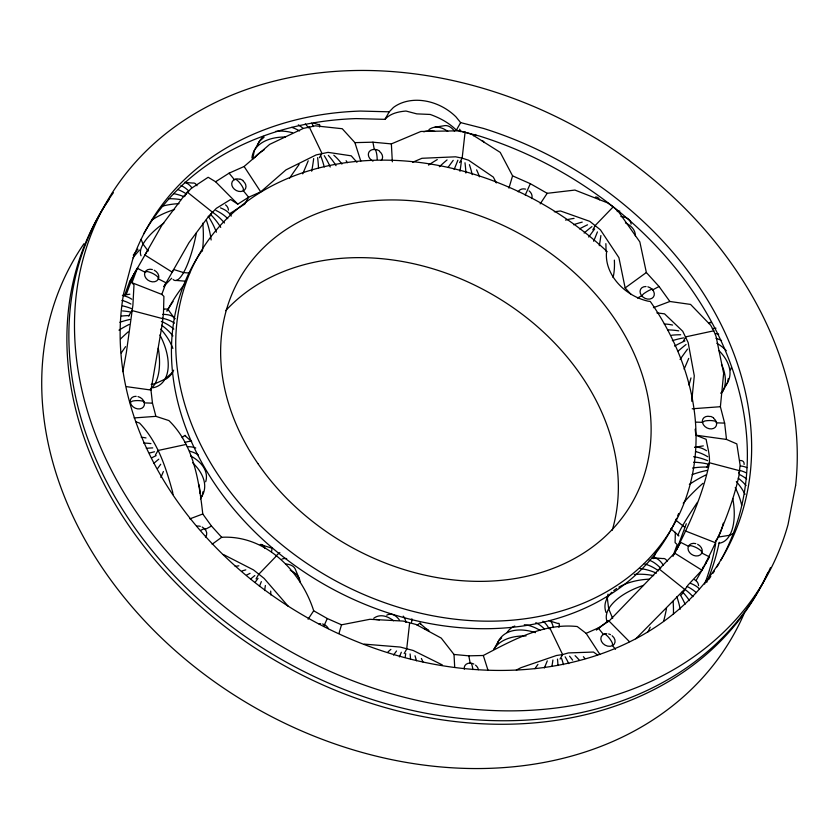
<?xml version="1.0" encoding="UTF-8"?>
<svg xmlns="http://www.w3.org/2000/svg" width="839" height="839" viewBox="0 0 839 839"><rect width="100%" height="100%" fill="white"/><g stroke="black" fill="none" stroke-linecap="round" stroke-linejoin="round"><path stroke-width="1.26" d="M675.353 532.293L675.091 542.613L677.209 544.595L672.92 556.194C687.739 528.266 701.047 499.111 708.294 468.152C711.357 458.545 707.697 448.823 706.144 439.321L695.846 435.179L695.164 429.211M161.791 294.405L166.08 282.806L158.382 278.926L157.784 276.849A14.798 9.114 25 0 0 147.171 271.49L145 272.182L137.313 268.302L131.975 282.722L161.791 294.405L163.909 296.387L163.479 313.157L162.231 324.221L150.978 390.041L152.478 403.16L155.897 416.343L168.912 420.58C193.809 444.806 199.042 481.02 202.776 513.992L211.48 526.043L221.685 537.285C265.669 534.873 301.138 571.349 313.692 610.771L327.273 618.521L341.525 624.814L369.863 619.297L403.16 621.07L416.165 624.499L441.251 638.112L454.004 654.462L454.707 667.246M703.03 567.091L701.687 570.698C717.324 540.704 731.461 509.441 738.855 476.216L740.103 465.152L736.831 443.915L726.501 439.437L724.634 423.118L720.386 406.716L723.658 373.324L716.097 336.544L713.779 330.818L710.675 325.249L690.57 304.421L669.868 301.484L653.434 307.682M691.714 401.241L694.293 375.82L688.158 342.564L682.736 331.269L664.54 313.849L656.853 312.874M409.621 623.146L406.684 649.134L404.167 653.581M356.963 162.315L351.216 155.823L328.028 152.362L316.135 154.921L285.973 169.877L260.709 191.869L248.627 197.238L237.783 204.139L230.641 199.483L216.336 208.334L208.754 216.2L189.006 242.639L172.184 272.13L144.906 255.025L161.896 225.251L183.751 196.221L191.334 188.356L208.177 177.27L215.602 181.748L229.089 173.17L244.118 166.489L269.686 144.35L303.393 128.388L315.286 125.829L342.239 128.724L354.907 142.63L372.936 142.19L391.362 143.899L420.874 131.471L458.545 130.821L465.089 132.174L462.153 158.162L459.636 162.598M252.696 159.462L254.311 150.496L259.241 141.571L264.054 137.208M202.944 491.769L202.251 495.608L200.406 498.953M607.992 594.117L607.3 597.955L608.684 608.841L612.69 618.427M728.273 378.641L727.581 382.49L722.641 391.404L720.711 393.155M122.882 371.698L126.364 352.485L132.908 305.102L133.988 285.008L131.975 282.722M338.977 633.403L341.525 624.814M508.937 188.125L512.577 175.854L500.233 152.394L471.549 134.25L465.089 132.174M124.592 295.307L129.479 282.082L137.313 268.302M126.311 294.342L133.391 275.192L147.905 249.854M676.842 549.293L686.292 523.725M705.609 563.808L706.49 561.417M327.273 618.521L324.662 624.405A14.798 0.577 -63.2 0 1 323.833 626.314M512.577 175.854L530.311 183.678L527.71 189.551A14.798 0.577 -63.2 0 1 525.204 195.026M184.674 196.452L187.191 192.016L212.204 211.984L209.677 216.42M128.713 316.062L131.859 310.514L162.43 318.579M163.836 286.749L166.08 282.806M319.386 157.711L321.903 153.275L309.161 126.731M155.467 454.937L157.994 450.501L185.933 444.481M143.668 233.85A331.541 260.898 29.6 0 1 356.176 118.593L384.954 119.348L389.233 111.818L393.428 107.465A46.439 36.549 29.6 0 1 455.934 116.831L460.632 122.609L483.537 128.451A331.541 260.898 29.6 0 1 748.031 488.256A331.541 260.898 29.6 0 1 388.237 652.857A331.541 260.898 29.6 0 1 123.742 293.052L132.625 259.66A331.541 260.898 29.6 0 1 360.455 111.063L389.233 111.818M384.954 119.348C390.219 113.454 398.452 111.65 406.003 111.042L416.815 113.873L430.187 114.45C439.835 117.9 449.075 122.84 456.353 130.139L460.632 122.609M256.063 578.879L258.58 574.442L276.409 555.963M592.837 229.792L595.365 225.355L613.183 206.876L618.259 211.376L639.842 241.915L646.355 272.518L659.045 286.498L669.868 301.484M683.313 341.274L685.841 336.838L713.779 330.818M560.085 659.014L562.612 654.577L568.37 652.931L593.509 652.05L597.599 655.018M706.816 467.176L709.343 462.74L739.914 470.794L738.645 473.007M681.425 594.841L688.022 585.087L701.918 570.195L674.64 553.079L609.051 621.08L598.207 627.971L586.125 633.351L577.232 626.534C543.41 622.874 512.293 640.367 483.306 655.49L468.823 655.836L454.004 654.462M129.479 282.082L137.69 267.84M164.087 286.34L173.725 269.497M673.623 554.904L680.754 542.403L688.452 546.283L690.623 545.602A14.798 9.114 25 0 1 701.226 550.95L701.824 553.037L709.521 556.918L695.992 580.661M540.169 203.877L547.196 193.316L574.925 190.065L607.614 202.881L613.183 206.876M308.07 619.224L313.692 610.771M635.805 638.794L684.582 589.303L659.569 569.324M164.811 285.229L171.691 278.254M172.614 372.222L164.926 379.207L154.995 383.769L151.167 384.377M501.68 637.871L498.796 640.493L493.856 649.407A49.627 30.319 19.5 0 1 526.032 635.941M212.141 544.228L221.685 537.285M631.096 294.489L625.149 287.934L646.355 272.518M229.592 213.746L244.715 204.129L248.627 197.238L243.394 190.799L243.247 188.261A14.798 8.18 61.8 0 0 236.042 179.378L234.312 179.609L229.089 173.17M130.297 402.384L132.541 401.052A14.798 7.603 -10.6 0 1 143.71 401.441L144.371 402.877L152.478 403.16M211.48 526.043L205.146 529.43L204.789 528.654A14.798 4.059 -39.1 0 0 200.804 530.321M637.462 298.044L641.688 295.789L643.618 293.786A14.798 4.059 -39.1 0 1 652.354 289.119L652.7 289.895L659.045 286.498M516.321 670.057L520.967 667.676L556.488 655.49L562.612 654.577L549.87 628.044M734.125 533.226L729.71 535.261L718.226 537.096M412.631 162.273L421.944 158.288L455.608 156.809L462.153 158.162L468.613 160.239L493.332 177.102L496.331 182.933M189.876 518.859L202.776 513.992M434.875 127.224L444.817 125.63A49.627 18.857 88 0 1 454.518 131.199M122.4 295.391L129.856 294.195M703.334 445.887L694.629 447.281A49.627 24.457 73.4 0 1 706.49 450.711M554.296 211.774L560.515 210.988L589.796 221.36L600.43 229.855L618.909 257.636L625.149 287.934M464.313 669.186A7.499 5.894 29.6 0 1 470.176 663.114L471.214 663.03A14.798 5.055 -88 0 1 472.85 669.595M134.125 417.937L155.897 416.343M692.217 408.782L720.386 406.716M695.51 422.101L702.453 422.342L704.697 421.01A14.798 7.603 -10.6 0 1 715.866 421.398L716.537 422.835L724.634 423.118M364.252 644.121L400.224 647.058L413.228 650.487L442.331 664.928M189.677 273.084L183.542 272.581L173.778 269.539M176.096 280.425L185.534 281.201M695.846 435.179L726.501 439.437M126.72 386.674L150.978 390.041M456.353 130.139L479.258 135.981A331.541 260.898 29.6 0 1 720.785 560.337M313.933 123.197L318.631 124.654A49.627 4.258 -66.7 0 1 319.628 126.993M548.79 620.64L558.176 623.566A49.627 4.258 -66.7 0 1 558.921 627.383M135.97 421.828L139.547 423.076C157.868 442.132 165.744 467.092 172.624 491.979L172.97 494.517M376.805 149.604L379.543 150.989M240.185 179.022L242.932 180.416M710.822 416.406L713.57 417.791M685.044 530.814L714.849 542.497M223.352 554.485L253.514 569.933L264.149 578.428L288.27 606.345M684.718 527.228L675.699 520.075M530.311 183.678L547.196 193.316M670.739 528.685L678.164 535.156M419.846 623.272L428.949 631.19A49.627 11.473 -42.8 0 0 424.628 629.114M184.79 435.514L191.607 441.461A49.627 11.473 -42.8 0 0 184.937 442.499M215.602 181.748L237.783 204.139M609.051 621.08L629.449 641.678M598.207 627.971L603.43 634.42L605.16 634.19A14.798 8.18 61.8 0 1 612.365 643.062L612.512 645.611L615.501 649.292M148.188 251.071L143.06 244.107L141.067 239.325M174.827 318.778L169.195 311.133A49.627 11.473 -42.8 0 0 163.626 309.224M586.125 633.351L599.948 654.504M244.118 166.489L260.709 191.869M299.208 578.522L295.307 569.188A49.627 18.427 -29.7 0 0 285.7 563.965M354.907 142.63L360.78 161.109M483.306 655.49L488.004 670.267M372.936 142.19L374.288 149.468L375.327 149.384A14.798 5.055 -88 0 1 377.193 159.41M468.823 655.836L470.176 663.114M391.362 143.899L392.337 161.801M166.877 311.217A273.168 214.962 29.6 0 1 173.044 301.505M225.66 310.682A225.995 177.837 29.6 0 1 490.951 293.713A225.995 177.837 29.6 0 1 612.229 530.269M608.285 620.514A273.168 214.962 29.6 0 1 596.361 630.089M167.339 310.524A273.168 214.962 29.6 0 1 184.884 283.792M656.213 551.517A273.168 214.962 29.6 0 1 653.361 558.659M676.622 518.25A273.168 214.962 29.6 0 1 326.864 585.916A273.168 214.962 29.6 0 1 201.528 251.343M678.636 513.541A273.168 214.962 29.6 0 1 677.65 515.901M372.977 161.14A7.499 5.894 29.6 0 1 368.52 153.138A7.499 5.894 29.6 0 1 376.155 149.741M379.616 151.492A7.499 5.894 29.6 0 1 381.284 160.427M518.25 191.806A7.499 5.894 29.6 0 1 525.623 189.142M529.084 190.883A7.499 5.894 29.6 0 1 531.622 198.56M472.042 663.387A7.499 5.894 29.6 0 1 473.857 664.079M475.503 665.138A7.499 5.894 29.6 0 1 478.398 669.679M713.643 418.294A7.499 5.894 29.6 0 1 713.538 428.425A7.499 5.894 29.6 0 1 702.579 422.898A7.499 5.894 29.6 0 1 710.182 416.543M647.876 286.802A7.499 5.894 29.6 0 1 653.35 297.09A7.499 5.894 29.6 0 1 641.311 295.286A7.499 5.894 29.6 0 1 646.02 286.519M697.639 544.312A7.499 5.894 29.6 0 1 700.146 554.978A7.499 5.894 29.6 0 1 688.41 550.52A7.499 5.894 29.6 0 1 695.825 543.62M318.935 623.859A7.499 5.894 29.6 0 1 320.718 623.713M322.575 623.996A7.499 5.894 29.6 0 1 328.385 628.631M612.113 635.721A7.499 5.894 29.6 0 1 612.512 645.611A7.499 5.894 29.6 0 1 601.479 641.416A7.499 5.894 29.6 0 1 606.796 633.686M608.653 633.969A7.499 5.894 29.6 0 1 610.467 634.662M196.672 526.21A7.499 5.894 29.6 0 1 200.311 526.336M202.136 527.028A7.499 5.894 29.6 0 1 205.45 537.023M154.187 270.2A7.499 5.894 29.6 0 1 156.694 280.876A7.499 5.894 29.6 0 1 144.958 276.409A7.499 5.894 29.6 0 1 152.373 269.518M242.995 180.909A7.499 5.894 29.6 0 1 242.901 191.04A7.499 5.894 29.6 0 1 231.942 185.513A7.499 5.894 29.6 0 1 239.535 179.168M138.016 396.585A7.499 5.894 29.6 0 1 143.49 406.884A7.499 5.894 29.6 0 1 131.45 405.08A7.499 5.894 29.6 0 1 136.159 396.312M575.082 655.668A49.627 30.319 19.5 0 1 579.309 660.199M507.176 632.386A49.627 28.39 56.8 0 1 514.779 626.02M524.302 624.719A49.627 28.39 56.8 0 1 540.18 630.467M565.14 656.801A49.627 28.39 56.8 0 1 568.769 663.618M497.359 643.649A49.627 30.393 38.5 0 1 535.492 632.669M569.566 656.213A49.627 30.393 38.5 0 1 572.618 660.136M534.925 668.673A49.627 3.734 -54.9 0 1 537.925 664.404M547.29 660.88A49.627 4.258 -66.7 0 1 544.333 667.98M542.906 621.164A49.627 18.857 88 0 1 549.209 628.883M557.474 659.087A49.627 18.857 88 0 1 557.987 665.537M550.604 621.259A49.627 11.966 -78.9 0 1 553.362 627.562M552.911 659.989A49.627 11.966 -78.9 0 1 551.926 666.313M535.827 622.674A49.627 24.457 73.4 0 1 544.501 629.04M561.585 658.437A49.627 24.457 73.4 0 1 563.472 664.656M583.388 656.706A49.627 28.19 1.3 0 1 584.961 658.625M387.975 651.903A49.627 11.473 -42.8 0 1 390.88 649.396M393.543 655.081A49.627 3.734 -54.9 0 1 396.532 650.97M417.203 625.401A49.627 3.734 -54.9 0 1 420.601 623.901M411.855 618.794A49.627 4.258 -66.7 0 1 411.55 622.234M401.325 652.228A49.627 4.258 -66.7 0 1 399.427 656.916M386.706 615.207A49.627 18.857 88 0 1 399.312 619.832M410.093 653.948A49.627 18.857 88 0 1 410.533 659.108M403.223 616.109A49.627 11.966 -78.9 0 1 405.982 622.423M405.698 653.581A49.627 11.966 -78.9 0 1 405.164 657.377M373.743 618.28A49.627 24.457 73.4 0 1 393.575 620.755M415.011 655.773A49.627 24.457 73.4 0 1 416.427 660.765M375.704 619.497A49.627 28.39 56.8 0 1 379.417 619.927M421.388 658.479A49.627 28.39 56.8 0 1 422.929 661.94M235.151 566.43A49.627 28.19 1.3 0 1 238.874 565.811M242.072 570.95A49.627 24.132 -15.2 0 1 245.806 569.87M290.252 570.31A49.627 24.132 -15.2 0 1 300.173 582.193M250.903 578.784A49.627 11.473 -42.8 0 1 254.815 575.554M282.04 559.005A49.627 11.473 -42.8 0 1 286.686 558.617M246.593 575.103A49.627 18.427 -29.7 0 1 250.053 573.341M255.056 582.413A49.627 3.734 -54.9 0 1 258.034 578.354M275.664 556.393A49.627 3.734 -54.9 0 1 279.869 552.66M264.988 548.391A49.627 11.966 -78.9 0 0 260.258 544.532L270.819 547.825A49.627 4.258 -66.7 0 1 271.563 551.632M265.365 585.507A49.627 11.966 -78.9 0 1 264.568 590.572M261.349 581.616A49.627 4.258 -66.7 0 1 259.44 586.314M270.693 591.076A49.627 18.857 88 0 1 270.819 594.956M614.358 260.121A49.627 24.457 73.4 0 1 613.068 277.552M573.572 224.747A49.627 24.132 -15.2 0 1 582.235 222.115M625.422 222.891A49.627 24.132 -15.2 0 1 635.396 236.053M584.122 233.043A49.627 11.473 -42.8 0 1 591.925 226.593M617.21 211.585A49.627 11.473 -42.8 0 1 619.811 211.092M620.87 216.546A49.627 18.427 -29.7 0 1 631.096 224.17M579.497 228.911A49.627 18.427 -29.7 0 1 587.541 224.81M565.517 220.08A49.627 28.19 1.3 0 1 574.044 218.392M588.726 237.059A49.627 3.734 -54.9 0 1 594.662 228.974M605.863 243.656A49.627 18.857 88 0 1 605.989 251.438M595.428 197.113A49.627 11.966 -78.9 0 1 599.633 199.808M600.881 235.56A49.627 11.966 -78.9 0 1 599.287 245.691M597.431 231.9A49.627 4.258 -66.7 0 1 593.634 241.254M718.866 350.534A49.627 30.319 19.5 0 1 725.599 385.342M667.708 329.905A49.627 30.319 19.5 0 1 678.761 330.86M664.236 323.98A49.627 30.393 38.5 0 1 672.574 325.05M721.477 364.241A49.627 30.393 38.5 0 1 721.404 393.313M731.325 367.461A49.627 28.19 1.3 0 1 730.559 369.884M671.63 335.233A49.627 28.19 1.3 0 1 680.66 334.74M716.894 343.329A49.627 28.19 1.3 0 1 726.27 350.681M672.322 340.676A49.627 24.132 -15.2 0 1 683.649 337.865M716.034 338.358A49.627 24.132 -15.2 0 1 721.571 340.571M678.237 351.027A49.627 11.473 -42.8 0 1 686.04 344.504M712.29 328.731A49.627 11.473 -42.8 0 1 715.992 328.217M674.577 346.067A49.627 18.427 -29.7 0 1 684.928 340.917M715.95 333.702A49.627 18.427 -29.7 0 1 718.719 334.132M680.062 359.449A49.627 3.734 -54.9 0 1 687.54 349.087M708.546 323.518A49.627 3.734 -54.9 0 1 710.864 323.025M690.99 377.917A49.627 11.966 -78.9 0 1 688.945 384.996M688.714 358.4A49.627 4.258 -66.7 0 1 684.11 369.129M190.526 455.86A49.627 28.19 1.3 0 1 205.66 481.806M146.311 448.351A49.627 28.19 1.3 0 1 152.729 447.9M192.645 462.771A49.627 30.319 19.5 0 1 201.003 497.537M143.595 443.044A49.627 30.319 19.5 0 1 150.926 443.611M141.214 437.245A49.627 30.393 38.5 0 1 146.017 437.927M198.675 484.113A49.627 30.393 38.5 0 1 200.049 493.332M149.468 453.06A49.627 24.132 -15.2 0 1 154.523 451.77M189.551 451.151A49.627 24.132 -15.2 0 1 198.235 454.843M153.873 463.306A49.627 11.473 -42.8 0 1 158.76 459.195M151.513 457.958A49.627 18.427 -29.7 0 1 156.138 455.629M187.254 446.715A49.627 18.427 -29.7 0 1 195.77 448.005M157.732 468.361A49.627 3.734 -54.9 0 1 160.721 464.24M182.136 437.643A49.627 3.734 -54.9 0 1 185.534 436.144M163.385 471.518A49.627 4.258 -66.7 0 1 160.868 477.485M723.291 523.127A49.627 18.857 88 0 1 715.426 541.092M678.908 535.796A49.627 3.734 -54.9 0 1 697.419 502.351M732.772 498.481A49.627 24.457 73.4 0 1 719.086 543.211M695.479 451.581A49.627 28.39 56.8 0 1 707.759 456.752M735.226 487.627A49.627 28.39 56.8 0 1 741.697 505.277M693.612 462.226A49.627 30.319 19.5 0 1 708.473 464.166M738.215 478.125A49.627 30.319 19.5 0 1 746.112 485.561M693.612 456.699A49.627 30.393 38.5 0 1 707.613 460.653M736.327 481.544A49.627 30.393 38.5 0 1 745.074 494.297M692.574 468.036A49.627 28.19 1.3 0 1 707.948 467.071M739.474 474.486A49.627 28.19 1.3 0 1 746.679 479.017M739.589 460.548A49.627 11.473 -42.8 0 1 744.109 464.449M683.229 503.211A49.627 11.473 -42.8 0 1 702.935 483.337M689.343 484.449A49.627 18.427 -29.7 0 1 706.165 474.822M740.648 466.002A49.627 18.427 -29.7 0 1 746.815 467.669M692.133 474.633A49.627 24.132 -15.2 0 1 707.078 470.406M739.579 470.343A49.627 24.132 -15.2 0 1 746.27 472.881M767.895 572.45A379.438 298.59 29.6 0 1 281.359 664.016A379.438 298.59 29.6 0 1 109.143 199.42M743.794 614.347A379.438 298.59 29.6 0 1 257.636 709.112A379.438 298.59 29.6 0 1 83.984 243.698M132.961 257.825A331.541 260.898 29.6 0 1 139.494 250.032M715.709 543.41A331.541 260.898 29.6 0 1 704.613 584.101M770.422 567.741A379.438 298.59 29.6 0 1 281.914 659.685A379.438 298.59 29.6 0 1 113.38 192.697M133.265 255.171A331.541 260.898 29.6 0 1 137.9 249.141M719.222 542.319A331.541 260.898 29.6 0 1 706.69 582.465M718.918 563.619A331.541 260.898 29.6 0 1 716.978 566.891M714.304 571.181A331.541 260.898 29.6 0 1 712.919 573.31M710.801 576.477A331.541 260.898 29.6 0 1 708.63 579.592M439.332 166.751A49.627 11.473 -42.8 0 1 447.061 159.934M481.869 140.585A49.627 11.473 -42.8 0 1 484.155 142.557M447.995 167.485A49.627 3.734 -54.9 0 1 453.217 160.333M473.49 135.761A49.627 3.734 -54.9 0 1 475.797 135.268M464.995 162.776A49.627 18.857 88 0 1 465.886 173.054M459.646 129.206A49.627 11.966 -78.9 0 1 460.653 131.713M461.356 161.245A49.627 11.966 -78.9 0 1 459.961 171.282M428.939 129.646A49.627 24.457 73.4 0 1 447.753 131.356M469.41 164.664A49.627 24.457 73.4 0 1 472.231 174.638M457.884 160.165A49.627 4.258 -66.7 0 1 454.14 169.468M423.789 131.807A49.627 28.39 56.8 0 1 434.612 131.293M476.594 169.856A49.627 28.39 56.8 0 1 479.489 176.809M428.54 165.105A49.627 18.427 -29.7 0 1 437.266 159.578M254.458 157.826A49.627 28.19 1.3 0 1 264.044 149.929M346.098 160.71A49.627 28.19 1.3 0 1 347.294 162.735M251.941 158.057A49.627 30.319 19.5 0 1 285.27 137.009M333.828 155.205A49.627 30.319 19.5 0 1 341.893 164.098M257.447 145.86A49.627 30.393 38.5 0 1 263.635 136.358M275.622 131.398A49.627 30.393 38.5 0 1 292.58 132.751M328.343 155.383A49.627 30.393 38.5 0 1 336.03 165.682M308.207 160.794A49.627 4.258 -66.7 0 1 302.711 173.862M305.281 123.91A49.627 18.857 88 0 1 308.416 127.895M317.614 157.638A49.627 18.857 88 0 1 318.505 167.915M311.689 123.102A49.627 11.966 -78.9 0 1 313.272 126.563M313.681 158.561A49.627 11.966 -78.9 0 1 311.689 171.219M298.327 124.864A49.627 24.457 73.4 0 1 303.173 128.461M320.708 155.865A49.627 24.457 73.4 0 1 324.253 166.992M289.57 178.204A49.627 3.734 -54.9 0 1 299.124 164.434M291.762 127.339A49.627 28.39 56.8 0 1 299.565 130.926M324.232 155.666A49.627 28.39 56.8 0 1 330.262 167.003M196.987 185.765A49.627 11.966 -78.9 0 0 192.781 183.07L184.517 182.388A49.627 18.857 88 0 1 191.858 187.758M196.399 232.917A49.627 11.966 -78.9 0 1 173.107 279.45M225.513 204.884A49.627 18.427 -29.7 0 1 228.449 210.128M141.046 255.769A49.627 18.427 -29.7 0 1 163.825 223.111M202.765 223.164A49.627 18.857 88 0 1 202.367 251.165M180.993 185.461A49.627 24.457 73.4 0 1 188.785 190.977M206.321 219.996A49.627 24.457 73.4 0 1 211.145 239.985M177.648 189.457A49.627 28.39 56.8 0 1 186.394 193.914M208.25 216.273A49.627 28.39 56.8 0 1 216.399 232.204M168.796 198.717A49.627 30.319 19.5 0 1 181.035 199.661M212.844 212.456A49.627 30.319 19.5 0 1 224.474 222.985M173.621 193.61A49.627 30.393 38.5 0 1 184.056 196.693M210.432 214.291A49.627 30.393 38.5 0 1 220.741 227.39M161.717 206.342A49.627 28.19 1.3 0 1 179.032 203.636M215.938 210.432A49.627 28.19 1.3 0 1 227.788 218.675M152.268 219.808A49.627 24.132 -15.2 0 1 174.596 209.477M220.479 207.894A49.627 24.132 -15.2 0 1 231.26 216.105M173.631 370.156A49.627 30.393 38.5 0 1 165.356 379.417M122.546 305.868A49.627 30.393 38.5 0 1 131.765 308.7M160.763 329.098A49.627 30.393 38.5 0 1 172.865 348.437M121.886 300.362A49.627 28.39 56.8 0 1 130.936 304.043M159.913 334.992A49.627 28.39 56.8 0 1 152.971 387.765M123.218 295.8A49.627 24.457 73.4 0 1 131.775 299.219M158.277 348.248A49.627 24.457 73.4 0 1 150.296 389.296M122.536 310.923A49.627 30.319 19.5 0 1 129.993 311.898M161.549 325.175A49.627 30.319 19.5 0 1 172.928 335.936M121.613 316.051A49.627 28.19 1.3 0 1 129.332 315.569M161.35 321.4A49.627 28.19 1.3 0 1 173.82 329.077M120.585 338.904A49.627 11.473 -42.8 0 1 128.21 331.845M118.949 330.157A49.627 18.427 -29.7 0 1 129.122 324.462M162.556 314.405A49.627 18.427 -29.7 0 1 174.942 318.684M119.851 322.281A49.627 24.132 -15.2 0 1 129.825 319.47M162.451 318.275A49.627 24.132 -15.2 0 1 174.439 323.162M121.277 352.957A49.627 3.734 -54.9 0 1 125.577 346.643M606.073 612.512A49.627 28.19 1.3 0 1 611.862 592.261M613.718 590.635A49.627 28.19 1.3 0 1 616.686 588.475M618.878 587.132A49.627 28.19 1.3 0 1 649.145 579.151M687.172 586.492A49.627 28.19 1.3 0 1 696.234 592.575M607.268 621.94A49.627 24.132 -15.2 0 1 643.492 585.381M690.602 583.399A49.627 24.132 -15.2 0 1 699.422 588.915M650.215 627.205A49.627 4.258 -66.7 0 1 647.97 631.851M663.25 565.098A49.627 18.857 88 0 0 652.281 557.704L662.904 558.575A49.627 11.966 -78.9 0 1 667.11 561.27M673.109 601.248A49.627 18.857 88 0 1 673.444 614.2M666.523 608.432A49.627 11.966 -78.9 0 1 663.701 621.007M649.092 560.137A49.627 24.457 73.4 0 1 660.671 568.244M676.874 596.728A49.627 24.457 73.4 0 1 680.23 609.229M644.31 563.86A49.627 28.39 56.8 0 1 658.615 570.835M680.429 595.092A49.627 28.39 56.8 0 1 685.096 604.216M634.263 574.484A49.627 30.319 19.5 0 1 653.675 575.638M684.949 589.398A49.627 30.319 19.5 0 1 692.993 596.655M640.115 568.559A49.627 30.393 38.5 0 1 656.455 573.142M682.317 591.652A49.627 30.393 38.5 0 1 689.438 600.64M694.514 579.686A49.627 18.427 -29.7 0 1 698.572 585.643M795.613 485.477L788.031 524.585A379.438 298.59 29.6 0 1 201.245 586.807A379.438 298.59 29.6 0 1 300.425 75.583A379.438 298.59 29.6 0 1 795.613 485.477M606.838 251.438L606.44 253.168A46.439 36.549 29.6 0 0 648.065 301.17L650.173 301.421L651.033 302.533A273.168 214.962 29.6 0 1 477.538 620.954A273.168 214.962 29.6 0 1 185.534 284.127A273.168 214.962 29.6 0 1 605.842 250.4L606.838 251.438M257.888 463.558A225.995 177.837 29.6 0 0 629.69 506.819A225.995 177.837 29.6 0 0 420.077 201.58A225.995 177.837 29.6 0 0 257.888 463.558"/></g></svg>
